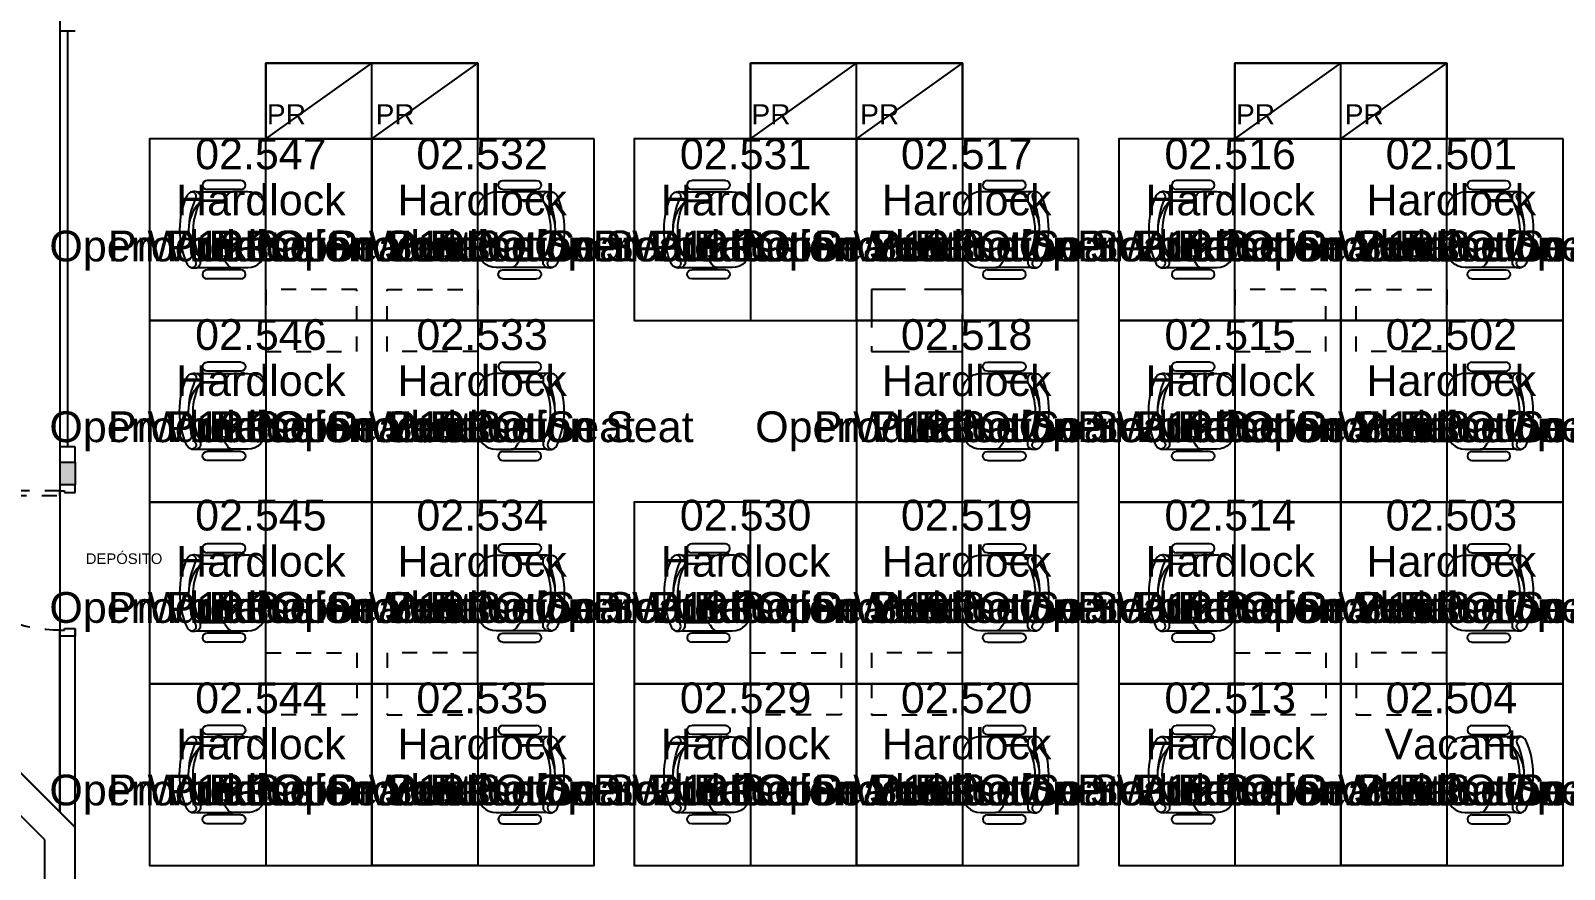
# Model space of a CAD drawing. Header units: metres. Extents: x 249.2 to 324.9, y -97.6 to -23.3.
# Drawn here: x 258.6 to 268.73, y -90.66 to -85.11 of the extents above; entities that cross this region are included whole.
import ezdxf
from ezdxf.enums import TextEntityAlignment as Align

# ---------------------------------------------------------------- set-up
doc = ezdxf.new("R2010")
doc.units = ezdxf.units.M
doc.linetypes.add('ACC BH AltaVila -2PAV$0$HIDDEN', pattern=[0.375, 0.25, -0.125])
doc.linetypes.add('ACC BH AltaVila -2PAV$0$HIDDEN2', pattern=[0.1875, 0.125, -0.0625])
for name, color, linetype in [('ACC BH AltaVila -2PAV$0$CONS2', 7, 'Continuous'), ('ACC BH AltaVila -2PAV$0$DGS', 7, 'Continuous'), ('ACC BH AltaVila -2PAV$0$DPT', 7, 'Continuous'), ('ACC BH AltaVila -2PAV$0$MBN', 7, 'Continuous'), ('ACC BH AltaVila -2PAV$0$P02', 7, 'Continuous'), ('ACC BH AltaVila -2PAV$0$PRJ', 7, 'ACC BH AltaVila -2PAV$0$HIDDEN2'), ('ACC BH AltaVila -2PAV$0$TXT_AMBIENTES', 7, 'ACC BH AltaVila -2PAV$0$HIDDEN2'), ('EC1 Area Polygons', 30, 'Continuous'), ('EC1 Space Function Descs', 7, 'Continuous'), ('EC1 Space Names', 7, 'Continuous'), ('EC1 Space Numbers', 140, 'Continuous'), ('EC1 Space Polygons', 6, 'Continuous'), ('EC1 Space Square Footages', 7, 'Continuous'), ('EC1 Space Status Descs', 7, 'Continuous'), ('EC1 Space Type Descs', 7, 'Continuous'), ('EC1 Tenant Names', 7, 'Continuous'), ('EC1 UDA Design Capacity', 7, 'Continuous'), ('EC1 UDA Is Secured', 7, 'Continuous'), ('EC1 Zone Polygons', 4, 'Continuous'), ('TX2', 7, 'Continuous'), ('Z70', 7, 'Continuous')]:
    doc.layers.add(name, color=color, linetype=linetype)
doc.styles.add('ACC BH AltaVila -2PAV$0$STYLE1', font='arial.ttf')
doc.styles.add('EC1 LABELS', font='arial.ttf', dxfattribs={"height": 0.2})
doc.styles.add('STYLE1', font='arial.ttf')

# ---------------------------------------------------------------- blocks, each defined once
blk = doc.blocks.new('ACC BH AltaVila -2PAV$0$CAD10')
for p, q in [((-32.5, -40.5), (-32.5, -18.2)), ((-26.5, -40.5), (-26.5, -18.2)), ((-25, -11.2), (-25, -35.1)), ((-22.7, -13.8), (-19, -13.8)), ((-19.5, -13.8), (-19.5, -28.8)), ((-19, -13.8), (-19, -26.9)), ((19, -13.8), (22.7, -13.8)), ((19, -26.9), (19, -13.8)), ((19.5, -13.8), (19.5, -28.8)), ((25, -11.2), (25, -35.1)), ((26.5, -40.5), (26.5, -18.2)), ((32.5, -40.5), (32.5, -18.2)), ((-20.8, -30.2), (-23.2, -31.8)), ((23.2, -31.8), (20.8, -30.2)), ((-25, -35.1), (-25, -45)), ((25, -45), (25, -35.1)), ((-13, -57), (13, -57))]:
    blk.add_line(p, q)
for centre, radius, start, end in [((-19.7, -9.6), 5.59, 123.8625, 206.9558), ((-22.1, -8.2), 2.82, 158.9328, 309.9139), ((0, -55.1), 55.1, 65.57, 114.43), ((0, -55.1), 49.1, 65.57, 114.43), ((0, -48.9), 39.9, 61.5569, 118.4431), ((0, -32.1), 26.1, 46.4961, 133.5039), ((22.1, -8.2), 2.82, 230.0861, 21.0672), ((19.7, -9.6), 5.59, 333.0442, 56.1375), ((-29.5, -18.2), 3, 0, 180), ((-19.7, -9.6), 5.59, 197.4075, 206.9558), ((-20.8, -9.7), 4.48, 211.9392, 245.6213), ((-22.5, -12.8), 1, 242.2765, 270), ((-19.3, -12.8), 1, 270, 298.086), ((-20.8, -9.7), 4.48, 294.3787, 309.8839), ((20.8, -9.7), 4.48, 230.1161, 245.6213), ((19.3, -12.8), 1, 241.914, 270), ((22.5, -12.8), 1, 270, 297.7235), ((20.8, -9.7), 4.48, 294.3787, 328.0608), ((29.5, -18.2), 3, 0, 180), ((-23, -26.9), 4, 303.6901, 0), ((23, -26.9), 4, 180, 236.3099), ((-29.5, -40.5), 3, 180, 0), ((-21, -35.1), 4, 123.6901, 180), ((21, -35.1), 4, 0, 56.3099), ((29.5, -40.5), 3, 180, 0), ((-13, -45), 12, 180, 270), ((13, -45), 12, 270, 0)]:
    blk.add_arc(centre, radius, start, end)
blk = doc.blocks.new('ACC BH AltaVila -2PAV$0$4MESAS')
for points in [[(0, 240), (70, 240), (70, 120), (0, 120)], [(140, 240), (70, 240), (70, 120), (140, 120)], [(0, 0), (70, 0), (70, 120), (0, 120)], [(140, 0), (70, 0), (70, 120), (140, 120)]]:
    blk.add_lwpolyline(points, close=True)
at = {"linetype": 'ACC BH AltaVila -2PAV$0$HIDDEN'}
for points in [[(0, 99.5), (0, 140.5), (60, 140.5), (60, 99.5)], [(140, 99.5), (140, 140.5), (80, 140.5), (80, 99.5)]]:
    blk.add_lwpolyline(points, close=True, dxfattribs=at)
for p, rotation in [((-57, 180), 90), ((197, 60), 270)]:
    blk.add_blockref('ACC BH AltaVila -2PAV$0$CAD10', p, dxfattribs=dict(rotation=rotation))
at = {"xscale": -1}
for p, rotation in [((197, 180), 270), ((-57, 60), 90)]:
    blk.add_blockref('ACC BH AltaVila -2PAV$0$CAD10', p, dxfattribs=dict(at, rotation=rotation))
blk = doc.blocks.new('ACC BH AltaVila -2PAV$0$PT 90 BT 10')
at = {"color": 2}
blk.add_lwpolyline([(96.4, -6944.2), (99.4, -6944.2), (99.4, -6945.2), (106.4, -6945.2), (106.4, -6940.2), (96.4, -6940.2), (96.4, -6944.2)], dxfattribs=at)
for points in [[(4.4, -7033.2), (96.4, -7033.2), (96.4, -7036.2), (4.4, -7036.2)], [(96.4, -7036.2), (99.4, -7036.2), (99.4, -7035.2), (106.4, -7035.2), (106.4, -7040.2), (96.4, -7040.2)]]:
    blk.add_lwpolyline(points, close=True, dxfattribs=at)
at = {"color": 1}
blk.add_arc((94.9, -7034.7), 90.5, 89.0283, 180.9717, dxfattribs=at)

msp = doc.modelspace()

# ---------------------------------------------------------------- linework, layer by layer
at = {"layer": 'ACC BH AltaVila -2PAV$0$CONS2'}
msp.add_solid([(258.794, -88.115), (258.894, -88.115), (258.794, -87.965), (258.894, -87.965)], dxfattribs=at)
at = {"layer": 'ACC BH AltaVila -2PAV$0$DGS'}
for p, q in [((258.794, -85.115), (258.894, -85.115)), ((258.894, -87.965), (258.894, -88.115)), ((258.794, -88.065), (258.794, -88.115)), ((258.794, -90.277), (258.794, -89.075)), ((258.894, -90.377), (258.894, -89.065))]:
    msp.add_line(p, q, dxfattribs=at)
at = {"layer": 'ACC BH AltaVila -2PAV$0$DPT'}
msp.add_line((258.844, -85.115), (258.844, -87.865), dxfattribs=at)
msp.add_lwpolyline([(258.894, -87.865), (258.794, -87.865), (258.794, -87.965), (258.894, -87.965)], close=True, dxfattribs=at)
at = {"layer": 'ACC BH AltaVila -2PAV$0$MBN'}
for p, q in [((260.154, -85.83), (260.854, -85.33)), ((260.854, -85.83), (260.854, -85.33)), ((260.854, -85.83), (261.554, -85.33)), ((263.354, -85.83), (264.054, -85.33)), ((264.054, -85.83), (264.054, -85.33)), ((264.054, -85.83), (264.754, -85.33)), ((266.554, -85.83), (267.254, -85.33)), ((267.254, -85.83), (267.254, -85.33)), ((267.254, -85.83), (267.954, -85.33))]:
    msp.add_line(p, q, dxfattribs=at)
for points in [[(260.154, -85.83), (261.554, -85.83), (261.554, -85.33), (260.154, -85.33)], [(263.354, -85.83), (264.754, -85.83), (264.754, -85.33), (263.354, -85.33)], [(266.554, -85.83), (267.954, -85.83), (267.954, -85.33), (266.554, -85.33)], [(263.354, -87.03), (264.054, -87.03), (264.054, -85.83), (263.354, -85.83)], [(264.754, -87.03), (264.054, -87.03), (264.054, -85.83), (264.754, -85.83)], [(264.754, -87.03), (264.054, -87.03), (264.054, -88.23), (264.754, -88.23)]]:
    msp.add_lwpolyline(points, close=True, dxfattribs=at)
at = {"layer": 'ACC BH AltaVila -2PAV$0$MBN', "linetype": 'ACC BH AltaVila -2PAV$0$HIDDEN'}
msp.add_lwpolyline([(264.754, -87.235), (264.754, -86.825), (264.154, -86.825), (264.154, -87.235)], close=True, dxfattribs=at)
at = {"layer": 'ACC BH AltaVila -2PAV$0$P02'}
for p, q in [((258.894, -90.377), (257.136, -88.62)), ((258.694, -90.46), (257.054, -88.82))]:
    msp.add_line(p, q, dxfattribs=at)
at = {"layer": 'ACC BH AltaVila -2PAV$0$P02', "linetype": 'Continuous'}
for p, q in [((258.894, -97.43), (258.894, -90.377)), ((258.694, -97.43), (258.694, -90.46))]:
    msp.add_line(p, q, dxfattribs=at)
at = {"layer": 'EC1 Area Polygons'}
msp.add_lwpolyline([(253.154, -88.62), (257.136, -88.62), (258.893, -90.376), (258.893, -97.43), (253.154, -97.43), (253.154, -88.62)], close=True, dxfattribs=at)
at = {"layer": 'EC1 Space Polygons'}
for points in [[(255.053, -83.964), (258.793, -83.964), (258.793, -84.975), (258.793, -88.155), (258.793, -90.276), (257.136, -88.62), (255.603, -88.62), (255.603, -86.069), (255.053, -86.069), (255.053, -83.964)], [(260.853, -85.83), (259.386, -85.83), (259.386, -87.03), (260.853, -87.03), (260.853, -85.83)], [(262.322, -85.83), (260.853, -85.83), (260.853, -87.03), (262.322, -87.03), (262.322, -85.83)], [(264.054, -85.83), (262.586, -85.83), (262.586, -87.03), (264.054, -87.03), (264.054, -85.83)], [(265.521, -85.83), (264.054, -85.83), (264.054, -87.03), (265.521, -87.03), (265.521, -85.83)], [(267.253, -85.83), (265.786, -85.83), (265.786, -87.03), (267.253, -87.03), (267.253, -85.83)], [(268.722, -85.83), (267.253, -85.83), (267.253, -87.03), (268.722, -87.03), (268.722, -85.83)], [(260.853, -87.03), (259.386, -87.03), (259.386, -88.229), (260.853, -88.229), (260.853, -87.03)], [(262.322, -87.03), (260.853, -87.03), (260.853, -88.229), (262.322, -88.229), (262.322, -87.03)], [(265.521, -87.03), (264.054, -87.03), (264.054, -88.229), (265.521, -88.229), (265.521, -87.03)], [(267.253, -87.03), (265.786, -87.03), (265.786, -88.229), (267.253, -88.229), (267.253, -87.03)], [(268.722, -87.03), (267.253, -87.03), (267.253, -88.229), (268.722, -88.229), (268.722, -87.03)], [(260.853, -88.229), (259.386, -88.229), (259.386, -89.429), (260.853, -89.429), (260.853, -88.229)], [(262.322, -88.229), (260.853, -88.229), (260.853, -89.429), (262.322, -89.429), (262.322, -88.229)], [(264.054, -88.229), (262.586, -88.229), (262.586, -89.429), (264.054, -89.429), (264.054, -88.229)], [(265.521, -88.229), (264.054, -88.229), (264.054, -89.429), (265.521, -89.429), (265.521, -88.229)], [(267.253, -88.229), (265.786, -88.229), (265.786, -89.429), (267.253, -89.429), (267.253, -88.229)], [(268.722, -88.229), (267.253, -88.229), (267.253, -89.429), (268.722, -89.429), (268.722, -88.229)], [(260.853, -89.429), (259.386, -89.429), (259.386, -90.63), (260.853, -90.63), (260.853, -89.429)], [(262.322, -89.429), (260.853, -89.429), (260.853, -90.63), (262.322, -90.63), (262.322, -89.429)], [(264.054, -89.429), (262.586, -89.429), (262.586, -90.63), (264.054, -90.63), (264.054, -89.429)], [(265.521, -89.429), (264.054, -89.429), (264.054, -90.63), (265.521, -90.63), (265.521, -89.429)], [(267.253, -89.429), (265.786, -89.429), (265.786, -90.63), (267.253, -90.63), (267.253, -89.429)], [(268.722, -89.429), (267.253, -89.429), (267.253, -90.63), (268.722, -90.63), (268.722, -89.429)]]:
    msp.add_lwpolyline(points, close=True, dxfattribs=at)
at = {"layer": 'EC1 Zone Polygons'}
msp.add_lwpolyline([(282.754, -83.964), (264.77, -83.964), (255.053, -83.964), (255.053, -86.069), (255.603, -86.069), (255.603, -88.62), (257.136, -88.62), (258.893, -90.376), (258.893, -97.43), (287.253, -97.43), (287.253, -92.685), (287.253, -91.7), (287.703, -91.7), (287.703, -87.729), (286.403, -87.729), (282.854, -87.729), (282.754, -87.729), (282.754, -83.964)], close=True, dxfattribs=at)
at = {"layer": 'Z70'}
for points in [[(260.154, -85.33), (261.554, -85.33), (261.554, -85.83), (260.154, -85.83)], [(263.354, -85.33), (264.754, -85.33), (264.754, -85.83), (263.354, -85.83)], [(266.554, -85.33), (267.954, -85.33), (267.954, -85.83), (266.554, -85.83)]]:
    msp.add_lwpolyline(points, close=True, dxfattribs=at)

# ---------------------------------------------------------------- block references
at = {"layer": 'ACC BH AltaVila -2PAV$0$MBN', "yscale": 0.01, "zscale": 0.01}
for name, p, xscale, rotation in [('ACC BH AltaVila -2PAV$0$4MESAS', (261.554, -85.83), 0.01, 180), ('ACC BH AltaVila -2PAV$0$4MESAS', (267.954, -85.83), 0.01, 180), ('ACC BH AltaVila -2PAV$0$CAD10', (262.784, -86.43), -0.01, 90), ('ACC BH AltaVila -2PAV$0$CAD10', (265.324, -86.43), 0.01, 270), ('ACC BH AltaVila -2PAV$0$CAD10', (265.324, -87.63), -0.01, 270)]:
    msp.add_blockref(name, p, dxfattribs=dict(at, xscale=xscale, rotation=rotation))
at = {"layer": 'ACC BH AltaVila -2PAV$0$MBN', "xscale": -0.01, "yscale": 0.01, "zscale": 0.01}
for p in [(261.554, -90.63), (264.754, -90.63), (267.954, -90.63)]:
    msp.add_blockref('ACC BH AltaVila -2PAV$0$4MESAS', p, dxfattribs=at)
at = {"layer": 'ACC BH AltaVila -2PAV$0$PRJ', "xscale": -0.01, "yscale": 0.01, "zscale": 0.01, "rotation": 180}
msp.add_blockref('ACC BH AltaVila -2PAV$0$PT 90 BT 10', (257.83, -158.517), dxfattribs=at)

# ---------------------------------------------------------------- texts
at = {"layer": 'ACC BH AltaVila -2PAV$0$TXT_AMBIENTES', "style": 'ACC BH AltaVila -2PAV$0$STYLE1'}
msp.add_text('DEPÓSITO', height=0.07, rotation=0, dxfattribs=at).set_placement((258.965, -88.638))
at = {"layer": 'EC1 Space Function Descs', "style": 'EC1 LABELS'}
for p in [(260.121, -86.639), (261.582, -86.639), (263.322, -86.639), (264.782, -86.639), (266.522, -86.639), (267.983, -86.639), (260.121, -87.833), (261.582, -87.833), (264.782, -87.833), (266.522, -87.833), (267.983, -87.833), (260.121, -89.027), (261.582, -89.027), (263.322, -89.027), (264.782, -89.027), (266.522, -89.027), (267.983, -89.027), (260.121, -90.233), (261.582, -90.233), (263.322, -90.233), (264.782, -90.233), (266.522, -90.233), (267.983, -90.233)]:
    msp.add_text('Production Seat', height=0.2032, dxfattribs=at).set_placement(p, align=Align.CENTER)
at = {"layer": 'EC1 Space Names', "style": 'EC1 LABELS'}
for p in [(260.121, -86.639), (261.582, -86.639), (263.322, -86.639), (264.782, -86.639), (266.522, -86.639), (267.983, -86.639), (260.121, -87.833), (261.582, -87.833), (264.782, -87.833), (266.522, -87.833), (267.983, -87.833), (260.121, -89.027), (261.582, -89.027), (263.322, -89.027), (264.782, -89.027), (266.522, -89.027), (267.983, -89.027), (260.121, -90.233), (261.582, -90.233), (263.322, -90.233), (264.782, -90.233), (266.522, -90.233), (267.983, -90.233)]:
    msp.add_text('Workstation', height=0.2032, dxfattribs=at).set_placement(p, align=Align.CENTER)
at = {"layer": 'EC1 Space Numbers', "style": 'EC1 LABELS'}
for s, p in [('02.547', (260.121, -86.03)), ('02.532', (261.582, -86.03)), ('02.531', (263.322, -86.03)), ('02.517', (264.782, -86.03)), ('02.516', (266.522, -86.03)), ('02.501', (267.983, -86.03)), ('02.546', (260.121, -87.224)), ('02.533', (261.582, -87.224)), ('02.518', (264.782, -87.224)), ('02.515', (266.522, -87.224)), ('02.502', (267.983, -87.224)), ('02.545', (260.121, -88.417)), ('02.534', (261.582, -88.417)), ('02.530', (263.322, -88.417)), ('02.519', (264.782, -88.417)), ('02.514', (266.522, -88.417)), ('02.503', (267.983, -88.417)), ('02.544', (260.121, -89.624)), ('02.535', (261.582, -89.624)), ('02.529', (263.322, -89.624)), ('02.520', (264.782, -89.624)), ('02.513', (266.522, -89.624)), ('02.504', (267.983, -89.624))]:
    msp.add_text(s, height=0.2032, dxfattribs=at).set_placement(p, align=Align.CENTER)
at = {"layer": 'EC1 Space Square Footages', "style": 'EC1 LABELS'}
for p in [(260.121, -86.639), (261.582, -86.639), (263.322, -86.639), (264.782, -86.639), (266.522, -86.639), (267.983, -86.639), (260.121, -87.833), (261.582, -87.833), (264.782, -87.833), (266.522, -87.833), (267.983, -87.833), (260.121, -89.027), (261.582, -89.027), (263.322, -89.027), (264.782, -89.027), (266.522, -89.027), (267.983, -89.027), (260.121, -90.233), (261.582, -90.233), (263.322, -90.233), (264.782, -90.233), (266.522, -90.233), (267.983, -90.233)]:
    msp.add_text('19.0 sf', height=0.2032, dxfattribs=at).set_placement(p, align=Align.CENTER)
at = {"layer": 'EC1 Space Status Descs', "style": 'EC1 LABELS'}
for s, p in [('Hardlock', (260.121, -86.335)), ('Hardlock', (261.582, -86.335)), ('Hardlock', (263.322, -86.335)), ('Hardlock', (264.782, -86.335)), ('Hardlock', (266.522, -86.335)), ('Hardlock', (267.983, -86.335)), ('Hardlock', (260.121, -87.528)), ('Hardlock', (261.582, -87.528)), ('Hardlock', (264.782, -87.528)), ('Hardlock', (266.522, -87.528)), ('Hardlock', (267.983, -87.528)), ('Hardlock', (260.121, -88.722)), ('Hardlock', (261.582, -88.722)), ('Hardlock', (263.322, -88.722)), ('Hardlock', (264.782, -88.722)), ('Hardlock', (266.522, -88.722)), ('Hardlock', (267.983, -88.722)), ('Hardlock', (260.121, -89.929)), ('Hardlock', (261.582, -89.929)), ('Hardlock', (263.322, -89.929)), ('Hardlock', (264.782, -89.929)), ('Hardlock', (266.522, -89.929)), ('Vacant', (267.983, -89.929))]:
    msp.add_text(s, height=0.2032, dxfattribs=at).set_placement(p, align=Align.CENTER)
at = {"layer": 'EC1 Space Type Descs', "style": 'EC1 LABELS'}
for p in [(260.121, -86.639), (261.582, -86.639), (263.322, -86.639), (264.782, -86.639), (266.522, -86.639), (267.983, -86.639), (269.723, -86.639), (260.121, -87.833), (261.582, -87.833), (264.782, -87.833), (266.522, -87.833), (267.983, -87.833), (269.723, -87.833), (260.121, -89.027), (261.582, -89.027), (263.322, -89.027), (264.782, -89.027), (266.522, -89.027), (267.983, -89.027), (269.723, -89.027), (260.121, -90.233), (261.582, -90.233), (263.322, -90.233), (264.782, -90.233), (266.522, -90.233), (267.983, -90.233), (269.723, -90.233)]:
    msp.add_text('Open Production Seat', height=0.2032, dxfattribs=at).set_placement(p, align=Align.CENTER)
at = {"layer": 'EC1 Tenant Names', "style": 'EC1 LABELS'}
for p in [(260.121, -86.639), (261.582, -86.639), (263.322, -86.639), (264.782, -86.639), (266.522, -86.639), (267.983, -86.639), (260.121, -87.833), (261.582, -87.833), (264.782, -87.833), (266.522, -87.833), (267.983, -87.833), (260.121, -89.027), (261.582, -89.027), (263.322, -89.027), (264.782, -89.027), (266.522, -89.027), (267.983, -89.027), (260.121, -90.233), (261.582, -90.233), (263.322, -90.233), (264.782, -90.233), (266.522, -90.233), (267.983, -90.233)]:
    msp.add_text('BPO', height=0.2032, dxfattribs=at).set_placement(p, align=Align.CENTER)
at = {"layer": 'EC1 UDA Design Capacity', "style": 'EC1 LABELS'}
for p in [(260.121, -86.639), (261.582, -86.639), (263.322, -86.639), (264.782, -86.639), (266.522, -86.639), (267.983, -86.639), (260.121, -87.833), (261.582, -87.833), (264.782, -87.833), (266.522, -87.833), (267.983, -87.833), (260.121, -89.027), (261.582, -89.027), (263.322, -89.027), (264.782, -89.027), (266.522, -89.027), (267.983, -89.027), (260.121, -90.233), (261.582, -90.233), (263.322, -90.233), (264.782, -90.233), (266.522, -90.233), (267.983, -90.233)]:
    msp.add_text('1', height=0.203, dxfattribs=at).set_placement(p, align=Align.CENTER)
at = {"layer": 'EC1 UDA Is Secured', "style": 'EC1 LABELS'}
for p in [(260.121, -86.639), (261.582, -86.639), (263.322, -86.639), (264.782, -86.639), (266.522, -86.639), (267.983, -86.639), (260.121, -87.833), (261.582, -87.833), (264.782, -87.833), (266.522, -87.833), (267.983, -87.833), (260.121, -89.027), (261.582, -89.027), (263.322, -89.027), (264.782, -89.027), (266.522, -89.027), (267.983, -89.027), (260.121, -90.233), (261.582, -90.233), (263.322, -90.233), (264.782, -90.233), (266.522, -90.233), (267.983, -90.233)]:
    msp.add_text('False', height=0.2032, dxfattribs=at).set_placement(p, align=Align.CENTER)
at = {"layer": 'TX2', "char_height": 0.133, "width": 7.88402, "attachment_point": 1, "style": 'STYLE1'}
for insert in [(260.109, -85.601), (260.827, -85.601), (263.309, -85.601), (264.027, -85.601), (266.509, -85.601), (267.227, -85.601)]:
    msp.add_mtext(' PR', dxfattribs=dict(at, insert=insert))

doc.saveas('drawing.dxf')
